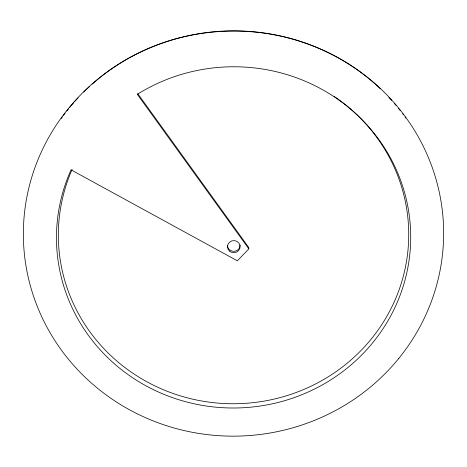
<?xml version="1.0" encoding="UTF-8"?>
<svg xmlns="http://www.w3.org/2000/svg" width="467" height="467" viewBox="0 0 467 467"><rect width="100%" height="100%" fill="white"/><g stroke="black" fill="none" stroke-linecap="round" stroke-linejoin="round"><path stroke-width="0.7" d="M137.31 94.334L137.829 93.768L248.707 247.446L248.823 248.835L237.388 260.814L71.048 169.848L70.634 170.776A177.133 170.618 -1.3 0 0 219.613 407.498A177.133 170.618 -1.3 0 0 405.432 195.755A177.133 170.618 -1.3 0 0 138.214 93.768L137.31 94.334L248.823 248.835M345.119 104.456A175.201 168.902 -1.3 0 1 378.778 329.054A175.201 168.902 -1.3 0 1 150.123 383.512A175.201 168.902 -1.3 0 1 72.093 169.486M334.156 96.424A175.201 168.902 -1.3 0 1 335.096 97.06M335.563 97.381A175.201 168.902 -1.3 0 1 341.085 101.351M341.54 101.689A175.201 168.902 -1.3 0 1 342.889 102.717M343.338 103.061A175.201 168.902 -1.3 0 1 344.675 104.106M240.044 245.017A6.281 6.048 -1.3 0 1 234.043 251.322A6.281 6.048 -1.3 0 1 227.487 245.578M61.177 118.571A209 201.522 -1.3 0 1 62.344 116.948M63.53 115.331A209 201.522 -1.3 0 1 65.135 113.195M66.775 111.082A209 201.522 -1.3 0 1 68.439 108.98M69.706 107.422A209 201.522 -1.3 0 1 70.564 106.388M70.99 105.875A209 201.522 -1.3 0 1 73.611 102.81M74.498 101.8A209 201.522 -1.3 0 1 78.117 97.813M83.756 91.999A209 201.522 -1.3 0 1 89.635 86.389M92.157 84.118A209 201.522 -1.3 0 1 99.956 77.54M100.487 77.113A209 201.522 -1.3 0 1 369.263 78.958M369.782 79.39A209 201.522 -1.3 0 1 375.439 84.247M375.941 84.696A209 201.522 -1.3 0 1 380.407 88.823M388.929 97.428A209 201.522 -1.3 0 1 391.65 100.399M394.306 103.417A209 201.522 -1.3 0 1 396.034 105.454M398.584 108.554A209 201.522 -1.3 0 1 400.242 110.638M402.677 113.808A209 201.522 -1.3 0 1 403.476 114.876M405.047 117.019A209 201.522 -1.3 0 1 405.817 118.098M398.725 358.504L397.148 360.419A210.156 202.55 -1.3 0 1 365.071 391.334L363.104 392.84A210.156 202.55 -1.3 0 1 28.464 278.338A210.156 202.55 -1.3 0 1 279.885 35.977A210.156 202.55 -1.3 0 1 398.725 358.504M229.525 251.141A6.316 6.077 -1.3 0 0 239.962 247.971A6.316 6.077 -1.3 0 0 231.901 240.867A6.316 6.077 -1.3 0 0 229.525 251.141"/></g></svg>
